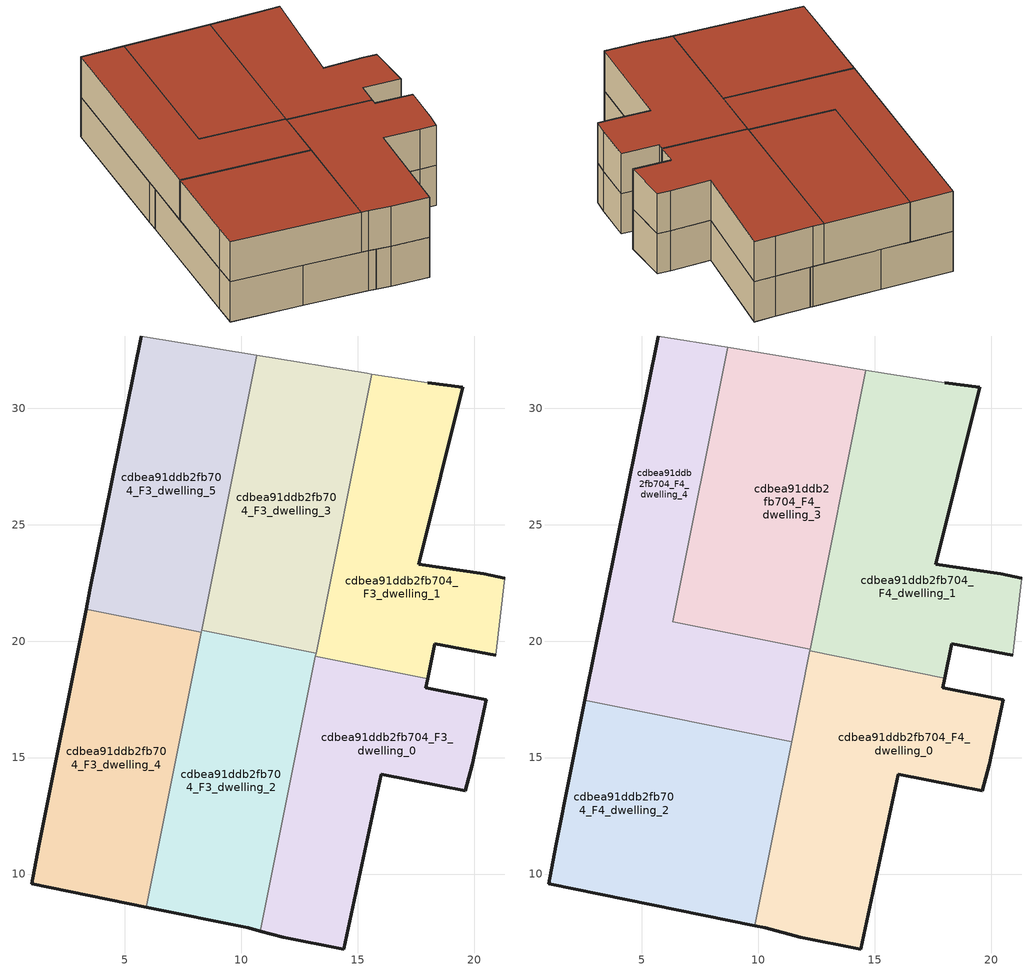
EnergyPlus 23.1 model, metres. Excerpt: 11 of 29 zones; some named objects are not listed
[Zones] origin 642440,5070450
cdbea91ddb2fb704_F3_dwelling_0
 floor to cdbea91ddb2fb704_F2_dwelling_0 (EU_floor_Construction): 14.4,6.78 16.01,14.29 18.51,13.78 19.61,13.58 19.91,14.68 20.51,17.49 17.91,17.99 17.99,18.39 13.18,19.35 10.81,7.54 11.8,7.28 z9
 wall outside (EU_wall_Construction): 17.99,18.39 17.91,17.99 20.51,17.49 19.91,14.68 19.61,13.58 18.51,13.78 16.01,14.29 14.4,6.78 11.8,7.28 10.81,7.54 z9:12
 wall to cdbea91ddb2fb704_F3_dwelling_1 (EU_wall_Construction): 13.18,19.35 17.99,18.39 z9:12
 wall to cdbea91ddb2fb704_F3_dwelling_2 (EU_wall_Construction): 10.81,7.54 13.18,19.35 z9:12
cdbea91ddb2fb704_F3_dwelling_1
 floor to cdbea91ddb2fb704_F2_dwelling_1 (EU_floor_Construction): 20.91,19.39 21.31,22.69 20.41,22.89 17.61,23.29 19.51,30.89 18.01,31.1 15.6,31.47 13.18,19.35 17.99,18.39 18.31,19.89 z9
 wall outside (EU_wall_Construction): 20.91,19.39 18.31,19.89 17.99,18.39 / 18.01,31.1 19.51,30.89 17.61,23.29 20.41,22.89 21.31,22.69 z9:12
 wall adiabatic (EU_wall_Construction): 21.31,22.69 20.91,19.39 / 15.6,31.47 18.01,31.1 z9:12
 wall to cdbea91ddb2fb704_F3_dwelling_3 (EU_wall_Construction): 13.2,19.48 15.6,31.47 z9:12
 wall to cdbea91ddb2fb704_F3_dwelling_2 (EU_wall_Construction): 13.18,19.35 13.2,19.48 z9:12
cdbea91ddb2fb704_F3_dwelling_2
 floor to cdbea91ddb2fb704_F2_dwelling_2 (EU_floor_Construction): 10.81,7.54 13.2,19.48 8.3,20.47 5.92,8.58 10.3,7.68 z9
 wall outside (EU_wall_Construction): 10.81,7.54 10.3,7.68 5.92,8.58 z9:12
 wall to cdbea91ddb2fb704_F3_dwelling_3 (EU_wall_Construction): 8.3,20.47 13.2,19.48 z9:12
 wall to cdbea91ddb2fb704_F3_dwelling_4 (EU_wall_Construction): 5.92,8.58 8.28,20.38 z9:12
 wall to cdbea91ddb2fb704_F3_dwelling_5 (EU_wall_Construction): 8.28,20.38 8.3,20.47 z9:12
cdbea91ddb2fb704_F3_dwelling_3
 floor to cdbea91ddb2fb704_F2_dwelling_3 (EU_floor_Construction): 13.2,19.48 15.6,31.47 15.41,31.5 10.67,32.28 8.3,20.47 z9
 wall adiabatic (EU_wall_Construction): 10.67,32.28 15.41,31.5 15.6,31.47 z9:12
 wall to cdbea91ddb2fb704_F3_dwelling_5 (EU_wall_Construction): 8.3,20.47 10.67,32.28 z9:12
cdbea91ddb2fb704_F3_dwelling_4
 floor to cdbea91ddb2fb704_F2_dwelling_4 (EU_floor_Construction): 5.92,8.58 8.28,20.38 3.33,21.38 1.29,11.19 0.99,9.59 z9
 wall outside (EU_wall_Construction): 5.92,8.58 0.99,9.59 1.29,11.19 3.33,21.38 z9:12
 wall to cdbea91ddb2fb704_F3_dwelling_5 (EU_wall_Construction): 3.33,21.38 8.28,20.38 z9:12
cdbea91ddb2fb704_F3_dwelling_5
 floor to cdbea91ddb2fb704_F2_dwelling_5 (EU_floor_Construction): 8.28,20.38 10.67,32.28 5.7,33.1 3.5,22.19 3.33,21.38 z9
 wall outside (EU_wall_Construction): 3.33,21.38 3.5,22.19 5.7,33.1 z9:12
 wall adiabatic (EU_wall_Construction): 5.7,33.1 10.67,32.28 z9:12
 roof outside (EU_roof_Construction): 5.7,33.1 3.34,21.37 3.5,22.19 z12
cdbea91ddb2fb704_F4_dwelling_0
 floor to cdbea91ddb2fb704_F3_dwelling_0 (EU_floor_Construction): 14.4,6.78 16.01,14.29 18.51,13.78 19.61,13.58 19.91,14.68 20.51,17.49 17.91,17.99 17.99,18.39 13.18,19.35 10.81,7.55 11.8,7.28 z12
 floor to cdbea91ddb2fb704_F3_dwelling_2 (EU_floor_Construction): 10.81,7.55 13.18,19.38 12.21,19.58 9.84,7.78 10.3,7.68 z12
 floor to cdbea91ddb2fb704_F3_dwelling_1 (EU_floor_Construction): 17.99,18.39 18,18.42 13.18,19.38 13.18,19.35 z12
 wall outside (EU_wall_Construction): 18,18.42 17.91,17.99 20.51,17.49 19.91,14.68 19.61,13.58 18.51,13.78 16.01,14.29 14.4,6.78 11.8,7.28 10.3,7.68 9.84,7.78 z12:15
 wall to cdbea91ddb2fb704_F4_dwelling_1 (EU_wall_Construction): 12.21,19.58 18,18.42 z12:15
 wall to cdbea91ddb2fb704_F4_dwelling_2 (EU_wall_Construction): 9.84,7.78 11.43,15.69 z12:15
 wall to cdbea91ddb2fb704_F4_dwelling_4 (EU_wall_Construction): 11.43,15.69 12.21,19.58 z12:15
 roof outside (EU_roof_Construction): 20.51,17.49 19.91,14.68 19.61,13.58 18.51,13.78 16.01,14.29 14.4,6.78 11.8,7.28 10.3,7.68 9.84,7.78 12.21,19.58 18,18.42 17.91,17.99 z15
cdbea91ddb2fb704_F4_dwelling_1
 floor to cdbea91ddb2fb704_F3_dwelling_1 (EU_floor_Construction): 20.91,19.39 21.31,22.69 20.41,22.89 17.61,23.29 19.51,30.89 18.01,31.1 15.6,31.47 13.18,19.38 18,18.42 18.31,19.89 z12
 floor to cdbea91ddb2fb704_F3_dwelling_3 (EU_floor_Construction): 13.2,19.48 15.6,31.47 15.41,31.5 14.62,31.63 12.23,19.68 z12
 floor to cdbea91ddb2fb704_F3_dwelling_2 (EU_floor_Construction): 13.18,19.38 13.2,19.48 12.23,19.68 12.21,19.58 z12
 wall outside (EU_wall_Construction): 20.91,19.39 18.31,19.89 18,18.42 / 18.01,31.1 19.51,30.89 17.61,23.29 20.41,22.89 21.31,22.69 z12:15
 wall adiabatic (EU_wall_Construction): 21.31,22.69 20.91,19.39 / 14.62,31.63 15.41,31.5 18.01,31.1 z12:15
 wall to cdbea91ddb2fb704_F4_dwelling_3 (EU_wall_Construction): 12.22,19.66 14.62,31.63 z12:15
 wall to cdbea91ddb2fb704_F4_dwelling_4 (EU_wall_Construction): 12.21,19.58 12.22,19.66 z12:15
 roof outside (EU_roof_Construction): 19.51,30.89 17.61,23.29 20.41,22.89 21.31,22.69 20.91,19.39 18.31,19.89 18,18.42 12.21,19.58 14.62,31.63 15.41,31.5 18.01,31.1 z15
cdbea91ddb2fb704_F4_dwelling_2
 floor to cdbea91ddb2fb704_F3_dwelling_2 (EU_floor_Construction): 9.84,7.78 11.43,15.69 7.5,16.47 5.92,8.58 z12
 floor to cdbea91ddb2fb704_F3_dwelling_4 (EU_floor_Construction): 5.92,8.58 7.5,16.47 2.55,17.46 1.29,11.19 0.99,9.59 z12
 wall outside (EU_wall_Construction): 9.84,7.78 0.99,9.59 1.29,11.19 2.55,17.46 z12:15
 wall to cdbea91ddb2fb704_F4_dwelling_4 (EU_wall_Construction): 2.55,17.46 11.43,15.69 z12:15
 roof outside (EU_roof_Construction): 11.43,15.69 9.84,7.78 0.99,9.59 1.29,11.19 2.55,17.46 z15
cdbea91ddb2fb704_F4_dwelling_3
 floor to cdbea91ddb2fb704_F3_dwelling_3 (EU_floor_Construction): 12.23,19.68 14.62,31.63 10.67,32.28 8.3,20.47 z12
 floor to cdbea91ddb2fb704_F3_dwelling_5 (EU_floor_Construction): 8.3,20.47 10.67,32.28 8.68,32.61 6.32,20.84 8.3,20.44 z12
 floor to cdbea91ddb2fb704_F3_dwelling_2 (EU_floor_Construction): 12.22,19.66 12.23,19.68 8.3,20.47 8.3,20.44 z12
 wall to cdbea91ddb2fb704_F4_dwelling_4 (EU_wall_Construction): 12.22,19.66 6.32,20.84 8.68,32.61 z12:15
 wall adiabatic (EU_wall_Construction): 8.68,32.61 14.62,31.63 z12:15
 roof outside (EU_roof_Construction): 14.62,31.63 12.22,19.66 6.32,20.84 8.68,32.61 z15
cdbea91ddb2fb704_F4_dwelling_4
 floor to cdbea91ddb2fb704_F3_dwelling_4 (EU_floor_Construction): 7.5,16.47 8.28,20.38 3.34,21.37 2.55,17.46 z12
 floor to cdbea91ddb2fb704_F3_dwelling_5 (EU_floor_Construction): 8.3,20.44 6.32,20.84 8.68,32.61 5.7,33.1 3.34,21.37 8.28,20.38 z12
 floor to cdbea91ddb2fb704_F3_dwelling_2 (EU_floor_Construction): 11.43,15.69 12.22,19.66 8.3,20.44 7.5,16.47 z12
 wall outside (EU_wall_Construction): 2.55,17.46 5.7,33.1 z12:15
 wall adiabatic (EU_wall_Construction): 5.7,33.1 8.68,32.61 z12:15
 roof outside (EU_roof_Construction): 8.68,32.61 6.32,20.84 12.22,19.66 11.43,15.69 2.55,17.46 5.7,33.1 z15
[Building]
EU S2 Campaign: North Axis=0; Terrain=City; Solar Distribution=FullExterior
[Site:Location]
Lyon-Bron: Latitude=45.75; Longitude=5; Time Zone=1; Elevation=198
[SizingPeriod:WeatherFileDays]
AnnualSizingPeriod: Begin Month=1; Begin Day of Month=1; End Month=12; End Day of Month=31; Day of Week for Start Day=Monday; Use Weather File Daylight Saving Period=No; Use Weather File Rain and Snow Indicators=No
[MATERIAL]
EU_InternalMass_Material: Roughness=MediumRough; Thickness=0.1; Conductivity=1; Density=1800; Specific Heat=900; Thermal Absorptance=0.9; Solar Absorptance=0.7; Visible Absorptance=0.7
[MATERIAL:NOMASS] Roughness=MediumRough; Thermal Absorptance=0.9; Solar Absorptance=0.7; Visible Absorptance=0.7
Name | Thermal Resistance
EU_wall_NoMass | 0.776494
EU_roof_NoMass | 0.486893
EU_floor_NoMass | 0.421597
[CONSTRUCTION]
EU_wall_Construction: EU_wall_NoMass
EU_roof_Construction: EU_roof_NoMass
EU_floor_Construction: EU_floor_NoMass
EU_InternalMass_Construction: EU_InternalMass_Material
[ZONE] Type=1; Multiplier=1; Ceiling Height=autocalculate; Floor Area=autocalculate; Part of Total Floor Area=Yes
Name | Volume
cdbea91ddb2fb704_F3_dwelling_0 | 182.081
cdbea91ddb2fb704_F4_dwelling_0 | 218.499
cdbea91ddb2fb704_F3_dwelling_1 | 182.076
cdbea91ddb2fb704_F4_dwelling_1 | 218.494
cdbea91ddb2fb704_F3_dwelling_2 | 182.073
cdbea91ddb2fb704_F4_dwelling_2 | 218.49
cdbea91ddb2fb704_F3_dwelling_3 | 182.082
cdbea91ddb2fb704_F4_dwelling_3 | 218.487
cdbea91ddb2fb704_F3_dwelling_4 | 182.106
cdbea91ddb2fb704_F4_dwelling_4 | 218.364
cdbea91ddb2fb704_F3_dwelling_5 | 182.093
[INTERNALMASS] Construction=EU_InternalMass_Construction
Name | Zone or ZoneList | Surface Area
cdbea91ddb2fb704_F3_dwelling_0_EU_InternalMass | cdbea91ddb2fb704_F3_dwelling_0 | 60.6934
cdbea91ddb2fb704_F3_dwelling_1_EU_InternalMass | cdbea91ddb2fb704_F3_dwelling_1 | 60.6924
cdbea91ddb2fb704_F3_dwelling_2_EU_InternalMass | cdbea91ddb2fb704_F3_dwelling_2 | 60.6907
cdbea91ddb2fb704_F3_dwelling_3_EU_InternalMass | cdbea91ddb2fb704_F3_dwelling_3 | 60.6942
cdbea91ddb2fb704_F3_dwelling_4_EU_InternalMass | cdbea91ddb2fb704_F3_dwelling_4 | 60.7017
cdbea91ddb2fb704_F3_dwelling_5_EU_InternalMass | cdbea91ddb2fb704_F3_dwelling_5 | 60.6978
cdbea91ddb2fb704_F4_dwelling_0_EU_InternalMass | cdbea91ddb2fb704_F4_dwelling_0 | 72.8319
cdbea91ddb2fb704_F4_dwelling_1_EU_InternalMass | cdbea91ddb2fb704_F4_dwelling_1 | 72.832
cdbea91ddb2fb704_F4_dwelling_2_EU_InternalMass | cdbea91ddb2fb704_F4_dwelling_2 | 72.8308
cdbea91ddb2fb704_F4_dwelling_3_EU_InternalMass | cdbea91ddb2fb704_F4_dwelling_3 | 72.8284
cdbea91ddb2fb704_F4_dwelling_4_EU_InternalMass | cdbea91ddb2fb704_F4_dwelling_4 | 72.8346
[OTHEREQUIPMENT] Fuel Type=Electricity; Design Level Calculation Method=Watts/Area; Power per Zone Floor Area=1; Fraction Latent=0; Fraction Radiant=0; Fraction Lost=0; Carbon Dioxide Generation Rate=0; EndUse Subcategory=EU_Step8_InternalGains
Name | Zone or ZoneList or Space or SpaceList | Schedule
EU_Step8_InternalGain_cdbea91ddb2fb704_F3_dwelling_0_f000 | cdbea91ddb2fb704_F3_dwelling_0 | EU_Step8_GainSchedule_cdbea91ddb2fb704_F3_dwelling_0_f000
EU_Step8_InternalGain_cdbea91ddb2fb704_F3_dwelling_1_f000 | cdbea91ddb2fb704_F3_dwelling_1 | EU_Step8_GainSchedule_cdbea91ddb2fb704_F3_dwelling_1_f000
EU_Step8_InternalGain_cdbea91ddb2fb704_F3_dwelling_2_f000 | cdbea91ddb2fb704_F3_dwelling_2 | EU_Step8_GainSchedule_cdbea91ddb2fb704_F3_dwelling_2_f000
EU_Step8_InternalGain_cdbea91ddb2fb704_F3_dwelling_3_f000 | cdbea91ddb2fb704_F3_dwelling_3 | EU_Step8_GainSchedule_cdbea91ddb2fb704_F3_dwelling_3_f000
EU_Step8_InternalGain_cdbea91ddb2fb704_F3_dwelling_4_f000 | cdbea91ddb2fb704_F3_dwelling_4 | EU_Step8_GainSchedule_cdbea91ddb2fb704_F3_dwelling_4_f000
EU_Step8_InternalGain_cdbea91ddb2fb704_F3_dwelling_5_f000 | cdbea91ddb2fb704_F3_dwelling_5 | EU_Step8_GainSchedule_cdbea91ddb2fb704_F3_dwelling_5_f000
EU_Step8_InternalGain_cdbea91ddb2fb704_F4_dwelling_0_f000 | cdbea91ddb2fb704_F4_dwelling_0 | EU_Step8_GainSchedule_cdbea91ddb2fb704_F4_dwelling_0_f000
EU_Step8_InternalGain_cdbea91ddb2fb704_F4_dwelling_1_f000 | cdbea91ddb2fb704_F4_dwelling_1 | EU_Step8_GainSchedule_cdbea91ddb2fb704_F4_dwelling_1_f000
EU_Step8_InternalGain_cdbea91ddb2fb704_F4_dwelling_2_f000 | cdbea91ddb2fb704_F4_dwelling_2 | EU_Step8_GainSchedule_cdbea91ddb2fb704_F4_dwelling_2_f000
EU_Step8_InternalGain_cdbea91ddb2fb704_F4_dwelling_3_f000 | cdbea91ddb2fb704_F4_dwelling_3 | EU_Step8_GainSchedule_cdbea91ddb2fb704_F4_dwelling_3_f000
EU_Step8_InternalGain_cdbea91ddb2fb704_F4_dwelling_4_f000 | cdbea91ddb2fb704_F4_dwelling_4 | EU_Step8_GainSchedule_cdbea91ddb2fb704_F4_dwelling_4_f000
[ZONEVENTILATION:DESIGNFLOWRATE] Schedule=EU_AlwaysOn; Design Flow Rate Calculation Method=AirChanges/Hour; Air Changes per Hour=0.693814; Ventilation Type=Natural; Fan Pressure Rise=0; Fan Total Efficiency=1; Constant Term Coefficient=1; Temperature Term Coefficient=0; Velocity Term Coefficient=0; Velocity Squared Term Coefficient=0; Minimum Indoor Temperature=-100; Maximum Indoor Temperature=100; Delta Temperature=-100; Minimum Outdoor Temperature=-100; Maximum Outdoor Temperature=100; Maximum Wind Speed=40
Name | Zone or ZoneList or Space or SpaceList
EU_ConstantAir_cdbea91ddb2fb704_F3_dwelling_0 | cdbea91ddb2fb704_F3_dwelling_0
EU_ConstantAir_cdbea91ddb2fb704_F3_dwelling_1 | cdbea91ddb2fb704_F3_dwelling_1
EU_ConstantAir_cdbea91ddb2fb704_F3_dwelling_2 | cdbea91ddb2fb704_F3_dwelling_2
EU_ConstantAir_cdbea91ddb2fb704_F3_dwelling_3 | cdbea91ddb2fb704_F3_dwelling_3
EU_ConstantAir_cdbea91ddb2fb704_F3_dwelling_4 | cdbea91ddb2fb704_F3_dwelling_4
EU_ConstantAir_cdbea91ddb2fb704_F3_dwelling_5 | cdbea91ddb2fb704_F3_dwelling_5
EU_ConstantAir_cdbea91ddb2fb704_F4_dwelling_0 | cdbea91ddb2fb704_F4_dwelling_0
EU_ConstantAir_cdbea91ddb2fb704_F4_dwelling_1 | cdbea91ddb2fb704_F4_dwelling_1
EU_ConstantAir_cdbea91ddb2fb704_F4_dwelling_2 | cdbea91ddb2fb704_F4_dwelling_2
EU_ConstantAir_cdbea91ddb2fb704_F4_dwelling_3 | cdbea91ddb2fb704_F4_dwelling_3
EU_ConstantAir_cdbea91ddb2fb704_F4_dwelling_4 | cdbea91ddb2fb704_F4_dwelling_4
[HVACTEMPLATE:ZONE:IDEALLOADSAIRSYSTEM] System Availability Schedule=EU_AlwaysOn; Maximum Heating Supply Air Temperature=50; Minimum Cooling Supply Air Temperature=13; Maximum Heating Supply Air Humidity Ratio=0.0156; Minimum Cooling Supply Air Humidity Ratio=0.0077; Heating Limit=NoLimit; Cooling Limit=NoLimit; Heating Availability Schedule=EU_AlwaysOn; Cooling Availability Schedule=EU_CoolingOff; Dehumidification Control Type=ConstantSensibleHeatRatio; Cooling Sensible Heat Ratio=0.7; Dehumidification Setpoint=60; Humidification Control Type=None; Humidification Setpoint=30; Outdoor Air Method=None; Outdoor Air Flow Rate per Person=0.00944; Outdoor Air Flow Rate per Zone Floor Area=0; Outdoor Air Flow Rate per Zone=0; Demand Controlled Ventilation Type=None; Outdoor Air Economizer Type=NoEconomizer; Heat Recovery Type=None; Sensible Heat Recovery Effectiveness=0.7; Latent Heat Recovery Effectiveness=0.65
Name | Template Thermostat
cdbea91ddb2fb704_F3_dwelling_0 | EU_HeatOnly_cdbea91ddb2fb704_F3_dwelling_0
cdbea91ddb2fb704_F3_dwelling_1 | EU_HeatOnly_cdbea91ddb2fb704_F3_dwelling_1
cdbea91ddb2fb704_F3_dwelling_2 | EU_HeatOnly_cdbea91ddb2fb704_F3_dwelling_2
cdbea91ddb2fb704_F3_dwelling_3 | EU_HeatOnly_cdbea91ddb2fb704_F3_dwelling_3
cdbea91ddb2fb704_F3_dwelling_4 | EU_HeatOnly_cdbea91ddb2fb704_F3_dwelling_4
cdbea91ddb2fb704_F3_dwelling_5 | EU_HeatOnly_cdbea91ddb2fb704_F3_dwelling_5
cdbea91ddb2fb704_F4_dwelling_0 | EU_HeatOnly_cdbea91ddb2fb704_F4_dwelling_0
cdbea91ddb2fb704_F4_dwelling_1 | EU_HeatOnly_cdbea91ddb2fb704_F4_dwelling_1
cdbea91ddb2fb704_F4_dwelling_2 | EU_HeatOnly_cdbea91ddb2fb704_F4_dwelling_2
cdbea91ddb2fb704_F4_dwelling_3 | EU_HeatOnly_cdbea91ddb2fb704_F4_dwelling_3
cdbea91ddb2fb704_F4_dwelling_4 | EU_HeatOnly_cdbea91ddb2fb704_F4_dwelling_4
[SIZING:ZONE] Zone Cooling Design Supply Air Temperature Input Method=SupplyAirTemperature; Zone Cooling Design Supply Air Temperature=13; Zone Heating Design Supply Air Temperature Input Method=SupplyAirTemperature; Zone Heating Design Supply Air Temperature=50; Zone Cooling Design Supply Air Humidity Ratio=0.008; Zone Heating Design Supply Air Humidity Ratio=0.008; Cooling Design Air Flow Method=DesignDay; Cooling Design Air Flow Rate=0; Cooling Minimum Air Flow per Zone Floor Area=0.000762; Cooling Minimum Air Flow=0; Cooling Minimum Air Flow Fraction=0.2; Heating Design Air Flow Method=DesignDay; Heating Design Air Flow Rate=0; Heating Maximum Air Flow per Zone Floor Area=0.002032; Heating Maximum Air Flow=0.141576; Heating Maximum Air Flow Fraction=0.3; Account for Dedicated Outdoor Air System=No; Dedicated Outdoor Air System Control Strategy=NeutralSupplyAir; Dedicated Outdoor Air Low Setpoint Temperature for Design=autosize; Dedicated Outdoor Air High Setpoint Temperature for Design=autosize; Zone Load Sizing Method=Sensible Load Only No Latent Load; Zone Latent Cooling Design Supply Air Humidity Ratio Input Method=HumidityRatioDifference; Zone Cooling Design Supply Air Humidity Ratio Difference=0.005; Zone Latent Heating Design Supply Air Humidity Ratio Input Method=HumidityRatioDifference; Zone Humidification Design Supply Air Humidity Ratio Difference=0.005
cdbea91ddb2fb704_F3_dwelling_0; cdbea91ddb2fb704_F3_dwelling_1; cdbea91ddb2fb704_F3_dwelling_2; cdbea91ddb2fb704_F3_dwelling_3; cdbea91ddb2fb704_F3_dwelling_4; cdbea91ddb2fb704_F3_dwelling_5; cdbea91ddb2fb704_F4_dwelling_0; cdbea91ddb2fb704_F4_dwelling_1; cdbea91ddb2fb704_F4_dwelling_2; cdbea91ddb2fb704_F4_dwelling_3; cdbea91ddb2fb704_F4_dwelling_4
[SCHEDULE:CONSTANT]
Name | Hourly Value
EU_AlwaysOn | 1
EU_CoolingOff | 0
[SCHEDULE:FILE] Column Number=1; Rows to Skip at Top=0; Number of Hours of Data=8760; Column Separator=Comma; Interpolate to Timestep=No; Minutes per Item=60; Adjust Schedule for Daylight Savings=Yes
Name | File
EU_Step8_GainSchedule_cdbea91ddb2fb704_F3_dwelling_0_f000 | ../../schedules/cdbea91ddb2fb704/cdbea91ddb2fb704_F3_dwelling_0_f000_gain.csv
EU_Step8_GainSchedule_cdbea91ddb2fb704_F3_dwelling_1_f000 | ../../schedules/cdbea91ddb2fb704/cdbea91ddb2fb704_F3_dwelling_1_f000_gain.csv
EU_Step8_GainSchedule_cdbea91ddb2fb704_F3_dwelling_2_f000 | ../../schedules/cdbea91ddb2fb704/cdbea91ddb2fb704_F3_dwelling_2_f000_gain.csv
EU_Step8_GainSchedule_cdbea91ddb2fb704_F3_dwelling_3_f000 | ../../schedules/cdbea91ddb2fb704/cdbea91ddb2fb704_F3_dwelling_3_f000_gain.csv
EU_Step8_GainSchedule_cdbea91ddb2fb704_F3_dwelling_4_f000 | ../../schedules/cdbea91ddb2fb704/cdbea91ddb2fb704_F3_dwelling_4_f000_gain.csv
EU_Step8_GainSchedule_cdbea91ddb2fb704_F3_dwelling_5_f000 | ../../schedules/cdbea91ddb2fb704/cdbea91ddb2fb704_F3_dwelling_5_f000_gain.csv
EU_Step8_GainSchedule_cdbea91ddb2fb704_F4_dwelling_0_f000 | ../../schedules/cdbea91ddb2fb704/cdbea91ddb2fb704_F4_dwelling_0_f000_gain.csv
EU_Step8_GainSchedule_cdbea91ddb2fb704_F4_dwelling_1_f000 | ../../schedules/cdbea91ddb2fb704/cdbea91ddb2fb704_F4_dwelling_1_f000_gain.csv
EU_Step8_GainSchedule_cdbea91ddb2fb704_F4_dwelling_2_f000 | ../../schedules/cdbea91ddb2fb704/cdbea91ddb2fb704_F4_dwelling_2_f000_gain.csv
EU_Step8_GainSchedule_cdbea91ddb2fb704_F4_dwelling_3_f000 | ../../schedules/cdbea91ddb2fb704/cdbea91ddb2fb704_F4_dwelling_3_f000_gain.csv
EU_Step8_GainSchedule_cdbea91ddb2fb704_F4_dwelling_4_f000 | ../../schedules/cdbea91ddb2fb704/cdbea91ddb2fb704_F4_dwelling_4_f000_gain.csv
